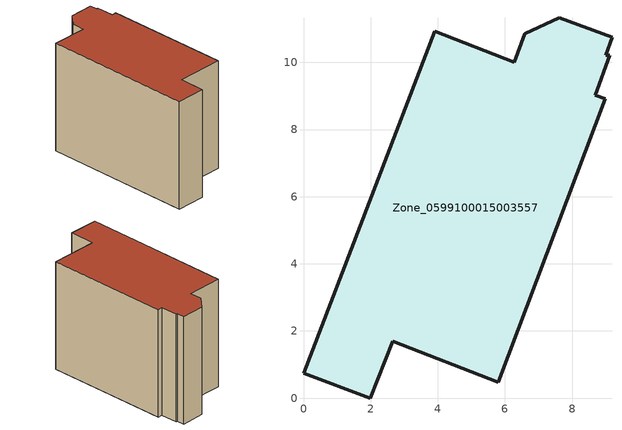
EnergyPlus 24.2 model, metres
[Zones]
Zone_0599100015003557
 floor ground (C_G): 8.69,9.02 8.98,8.92 5.8,0.48 2.66,1.69 1.99,0 0,0.74 3.91,10.92 6.28,10.01 6.59,10.85 7.61,11.33 9.19,10.75 9.01,10.21 9.12,10.22 z0.88
 wall outside (C_F): 9.19,10.75 7.61,11.33 6.59,10.85 6.28,10.01 3.91,10.92 0,0.74 1.99,0 2.66,1.69 5.8,0.48 8.98,8.92 8.69,9.02 9.12,10.22 9.01,10.21 9.19,10.75 z0.88:8.75
 roof outside (C_R): 8.69,9.02 9.12,10.22 9.01,10.21 9.19,10.75 7.61,11.33 6.59,10.85 6.28,10.01 3.91,10.92 0,0.74 1.99,0 2.66,1.69 5.8,0.48 8.98,8.92 z8.75
[BUILDING]
Pand.0599100015003557: North Axis=0; Terrain=City; Loads Convergence Tolerance Value=0.04; Temperature Convergence Tolerance Value=0.4; Solar Distribution=FullExterior; Maximum Number of Warmup Days=25; Minimum Number of Warmup Days=1
[Site:Location]
Rotterdam.The.Hague.AP_ZH_NLD Design_Conditions: Latitude=51.96; Longitude=4.45; Time Zone=1; Elevation=-4.5
[SITE:GROUNDTEMPERATURE:BUILDINGSURFACE]
18, 18, 18, 18, 18, 18, 18, 18, 18, 18, 18, 18
[MATERIAL] Thermal Absorptance=0.9; Solar Absorptance=0.7; Visible Absorptance=0.7
Name | Roughness | Thickness | Conductivity | Density | Specific Heat
G.TI.1965-1974 | MediumSmooth | 0.15 | 0.882353 | 540 | 1210
F.TI.1965-1974 | Rough | 0.3 | 0.697674 | 1920 | 840
R.TI.1965-1974 | MediumRough | 0.2 | 0.232558 | 1500 | 1000
[CONSTRUCTION]
C_G: G.TI.1965-1974
C_F: F.TI.1965-1974
C_R: R.TI.1965-1974
[ZONE]
Zone_0599100015003557: Type=1; Multiplier=1; Ceiling Height=Autocalculate; Volume=Autocalculate; Floor Area=autocalculate; Part of Total Floor Area=Yes
[ZONEINFILTRATION:DESIGNFLOWRATE]
Infil_Zone_0599100015003557: Zone or ZoneList or Space or SpaceList=Zone_0599100015003557; Schedule=AlwaysOn; Design Flow Rate Calculation Method=Flow/Area; Flow Rate per Floor Area=0.003; Constant Term Coefficient=1; Temperature Term Coefficient=0; Velocity Term Coefficient=0; Velocity Squared Term Coefficient=0
[HVACTEMPLATE:ZONE:IDEALLOADSAIRSYSTEM]
Zone_0599100015003557: Maximum Heating Supply Air Temperature=50; Minimum Cooling Supply Air Temperature=13; Maximum Heating Supply Air Humidity Ratio=0.0156; Minimum Cooling Supply Air Humidity Ratio=0.0077; Heating Limit=NoLimit; Cooling Limit=NoLimit; Dehumidification Control Type=ConstantSensibleHeatRatio; Cooling Sensible Heat Ratio=0.7; Dehumidification Setpoint=60; Humidification Control Type=None; Humidification Setpoint=30; Outdoor Air Method=None; Outdoor Air Flow Rate per Person=0.00944; Outdoor Air Flow Rate per Zone Floor Area=0; Outdoor Air Flow Rate per Zone=0; Demand Controlled Ventilation Type=None; Outdoor Air Economizer Type=NoEconomizer; Heat Recovery Type=None; Sensible Heat Recovery Effectiveness=0.7; Latent Heat Recovery Effectiveness=0.65
[ZONECONTROL:THERMOSTAT]
ThermostatControl_Zone_0599100015003557: Zone or ZoneList=Zone_0599100015003557; Control Type Schedule=DualSetpointControlType; Control 1=Thermostat_Zone_0599100015003557; Temperature Difference Between Cutout And Setpoint=0
[THERMOSTATSETPOINT:DUALSETPOINT]
Thermostat_Zone_0599100015003557: Heating Setpoint Temperature Schedule=HeatingSetpoint_Zone_0599100015003557; Cooling Setpoint Temperature Schedule=CoolingSetpoint_Zone_0599100015003557
[SCHEDULE:COMPACT]
HeatingSetpoint_Zone_0599100015003557: Through: 12/31, For: AllDays, Until: 24:00, 21
CoolingSetpoint_Zone_0599100015003557: Through: 12/31, For: AllDays, Until: 24:00, 24
DualSetpointControlType: Through: 12/31, For: AllDays, Until: 24:00, 4
AlwaysOn: Through: 12/31, For: AllDays, Until: 24:00, 1
